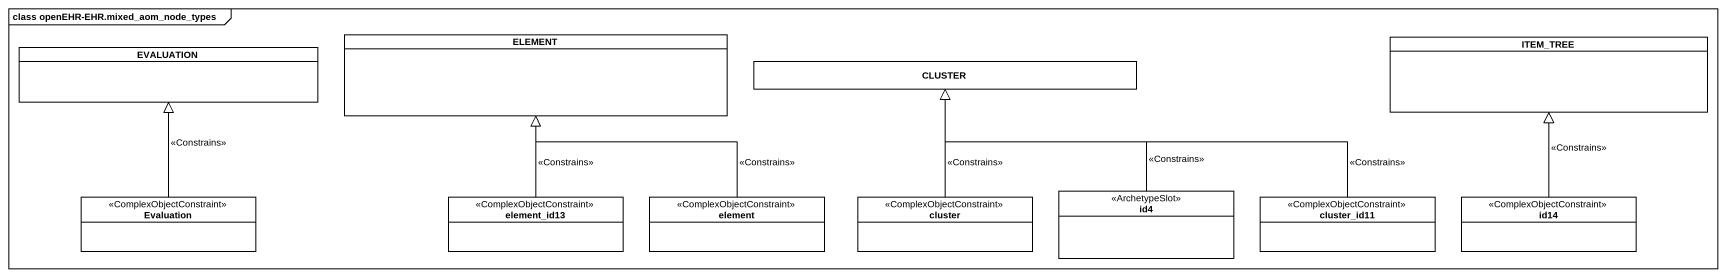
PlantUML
@startuml
mainframe class openEHR-EHR.mixed_aom_node_types
hide circle
hide empty members
class ELEMENT
class ITEM_TREE
class EVALUATION
class CLUSTER
class Evaluation <<ComplexObjectConstraint>>
class element_id13 <<ComplexObjectConstraint>>
class element <<ComplexObjectConstraint>>
class cluster <<ComplexObjectConstraint>>
class id4 <<ArchetypeSlot>>
class cluster_id11 <<ComplexObjectConstraint>>
class id14 <<ComplexObjectConstraint>>
Evaluation -up-|> EVALUATION : <<Constrains>>
element_id13 -up-|> ELEMENT : <<Constrains>>
element -up-|> ELEMENT : <<Constrains>>
cluster -up-|> CLUSTER : <<Constrains>>
id4 -up-|> CLUSTER : <<Constrains>>
cluster_id11 -left-|> CLUSTER : <<Constrains>>
id14 -up-|> ITEM_TREE : <<Constrains>>
@enduml
